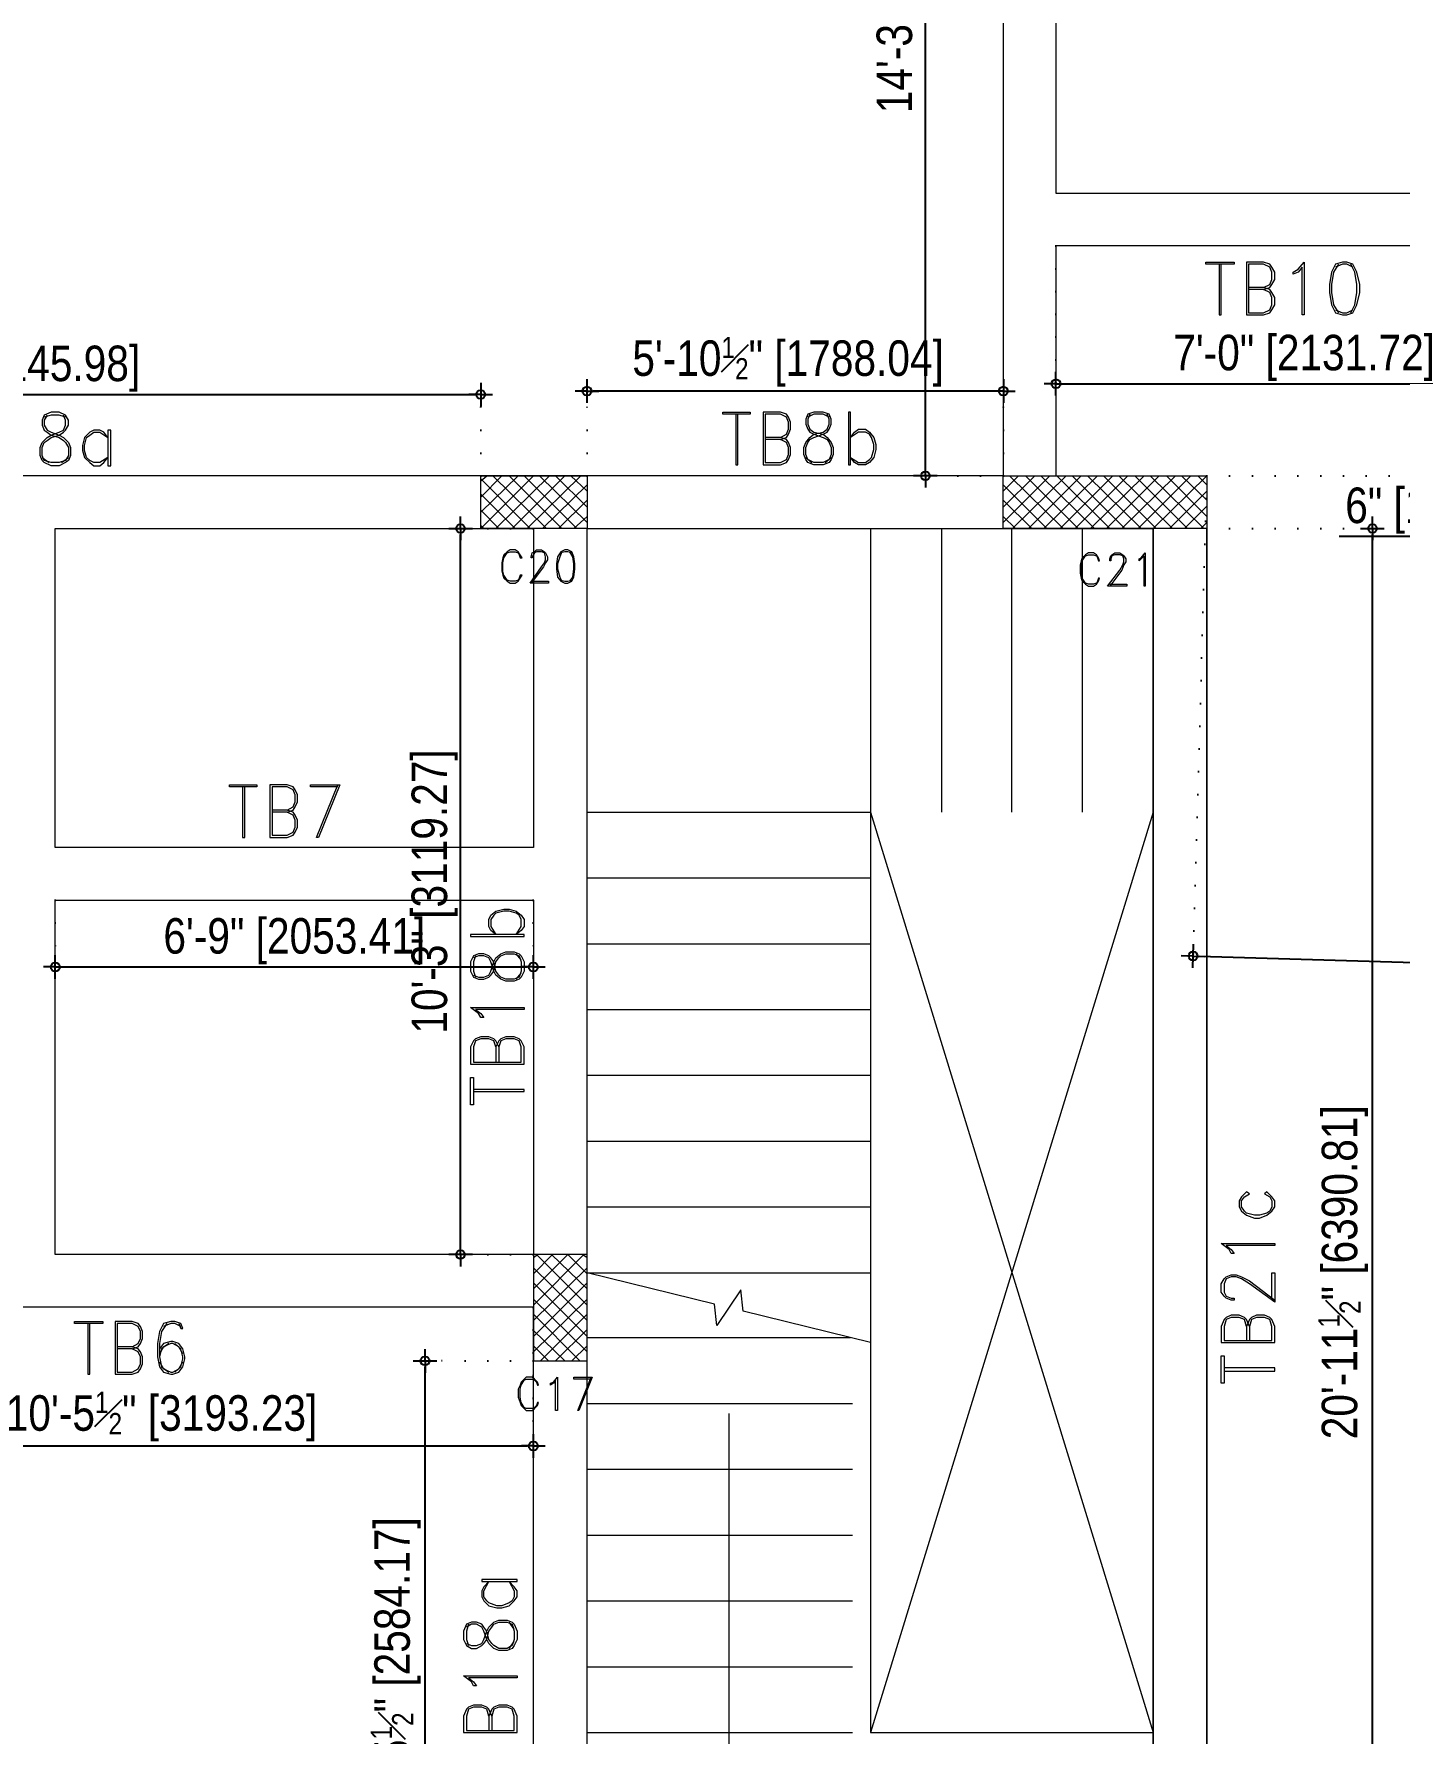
# Model space of a CAD drawing. Header units: inches. Extents: x 1259 to 4988, y 1085 to 3652.
# Drawn here: x 4007.8 to 4238.6, y 2481.9 to 2769.3 of the extents above; entities that cross this region are included whole.
import ezdxf

# ---------------------------------------------------------------- set-up
doc = ezdxf.new("R2010")
doc.units = ezdxf.units.IN
doc.header["$LTSCALE"] = 15
doc.header["$MEASUREMENT"] = 0
doc.header["$PDMODE"] = 2
doc.linetypes.add('DOT', pattern=[0.25, 0, -0.25])
for name, color, linetype in [('DIMENSION', 160, 'Continuous'), ('PDF_A_Column', 7, 'Continuous'), ('PDF_A_Column Hatch', 7, 'Continuous'), ('PDF_BEAM', 7, 'Continuous'), ('PDF_BEAM_LN', 7, 'Continuous'), ('PDF_BLS-TAG', 7, 'Continuous'), ('PDF_CENTER', 7, 'Continuous'), ('PDF_COL_NO', 7, 'Continuous'), ('PDF_ELE', 7, 'Continuous'), ('PDF_Wall', 7, 'Continuous')]:
    doc.layers.add(name, color=color, linetype=linetype)
doc.styles.add('swis721cnbt', font='swissc.ttf')
doc.dimstyles.get("Standard").update_dxf_attribs({"dimtxt": 6, "dimasz": 1, "dimexe": 0, "dimexo": 0, "dimgap": 0.5, "dimtad": 1, "dimdec": 1, "dimzin": 3, "dimdsep": 46, "dimlunit": 4, "dimtxsty": 'swis721cnbt', "dimblk": 'rp', "dimcen": 0.09, "dimclrd": 251, "dimclre": 3, "dimclrt": 160, "dimadec": 0, "dimazin": 0, "dimtfac": 0.6, "dimtdec": 1, "dimtofl": 0, "dimtmove": 0, "dimatfit": 3, "dimfxl": 9, "dimfrac": 1, "dimtolj": 1, "dimtzin": 0, "dimlwd": -1, "dimlwe": -1, "dimarcsym": 0})

# ---------------------------------------------------------------- blocks, each defined once
blk = doc.blocks.new('rp')
for p, q in [((0, 0), (-2, 0)), ((0, 2), (0, -2)), ((0, 0), (2, 0))]:
    blk.add_line(p, q)
blk.add_circle((0, 0), 0.75)
blk = doc.blocks.new('*D234')
at = {"layer": 'Defpoints', "color": 0, "transparency": 16777216}
for p in [(3966.49, 2553.96), (4092.2, 2553.96), (4092.2, 2530.49)]:
    blk.add_point(p, dxfattribs=at)
at = {"layer": 'DIMENSION', "color": 3, "linetype": 'DOT', "transparency": 16777216}
for p, q in [((3966.49, 2553.96), (3966.49, 2530.49)), ((4092.2, 2553.96), (4092.2, 2530.49))]:
    blk.add_line(p, q, dxfattribs=at)
at = {"layer": 'DIMENSION', "color": 251, "transparency": 16777216}
blk.add_line((3967.49, 2530.49), (4091.2, 2530.49), dxfattribs=at)
at = {"layer": 'DIMENSION', "color": 251, "transparency": 16777216, "rotation": 180}
blk.add_blockref('rp', (3966.49, 2530.49), dxfattribs=at)
at = {"layer": 'DIMENSION', "color": 251, "transparency": 16777216}
blk.add_blockref('rp', (4092.2, 2530.49), dxfattribs=at)
at = {"layer": 'DIMENSION', "color": 160, "transparency": 16777216, "insert": (4029.34, 2535.46), "char_height": 6, "attachment_point": 5, "style": 'swis721cnbt'}
blk.add_mtext('\\A1;10\'-5{\\H0.6x;\\S1#2;}" [3193.23]', dxfattribs=at)
blk = doc.blocks.new('*D235')
at = {"layer": 'Defpoints', "color": 0, "transparency": 16777216}
for p in [(4011.36, 2622.81), (4092.2, 2622.81), (4092.2, 2611.5)]:
    blk.add_point(p, dxfattribs=at)
at = {"layer": 'DIMENSION', "color": 3, "linetype": 'DOT', "transparency": 16777216}
for p, q in [((4011.36, 2622.81), (4011.36, 2611.5)), ((4092.2, 2622.81), (4092.2, 2611.5))]:
    blk.add_line(p, q, dxfattribs=at)
at = {"layer": 'DIMENSION', "color": 251, "transparency": 16777216}
blk.add_line((4012.36, 2611.5), (4091.2, 2611.5), dxfattribs=at)
at = {"layer": 'DIMENSION', "color": 251, "transparency": 16777216, "rotation": 180}
blk.add_blockref('rp', (4011.36, 2611.5), dxfattribs=at)
at = {"layer": 'DIMENSION', "color": 251, "transparency": 16777216}
blk.add_blockref('rp', (4092.2, 2611.5), dxfattribs=at)
at = {"layer": 'DIMENSION', "color": 160, "transparency": 16777216, "insert": (4051.78, 2615.86), "char_height": 6, "attachment_point": 5, "style": 'swis721cnbt'}
blk.add_mtext('\\A1;6\'-9" [2053.41]', dxfattribs=at)
blk = doc.blocks.new('*D236')
at = {"layer": 'Defpoints', "color": 0, "transparency": 16777216}
for p in [(4083.3, 2708.33), (3920.07, 2694.58), (4083.3, 2694.58)]:
    blk.add_point(p, dxfattribs=at)
at = {"layer": 'DIMENSION', "color": 3, "linetype": 'DOT', "transparency": 16777216}
for p, q in [((3920.07, 2694.58), (3920.07, 2708.33)), ((4083.3, 2694.58), (4083.3, 2708.33))]:
    blk.add_line(p, q, dxfattribs=at)
at = {"layer": 'DIMENSION', "color": 251, "transparency": 16777216}
blk.add_line((3921.07, 2708.33), (4082.3, 2708.33), dxfattribs=at)
at = {"layer": 'DIMENSION', "color": 251, "transparency": 16777216, "rotation": 180}
blk.add_blockref('rp', (3920.07, 2708.33), dxfattribs=at)
at = {"layer": 'DIMENSION', "color": 251, "transparency": 16777216}
blk.add_blockref('rp', (4083.3, 2708.33), dxfattribs=at)
at = {"layer": 'DIMENSION', "color": 160, "transparency": 16777216, "insert": (4001.68, 2712.69), "char_height": 6, "attachment_point": 5, "style": 'swis721cnbt'}
blk.add_mtext('\\A1;13\'-7" [4145.98]', dxfattribs=at)
blk = doc.blocks.new('*D237')
at = {"layer": 'Defpoints', "color": 0, "transparency": 16777216}
for p in [(4101.28, 2708.91), (4101.28, 2694.58), (4171.68, 2694.58)]:
    blk.add_point(p, dxfattribs=at)
at = {"layer": 'DIMENSION', "color": 3, "linetype": 'DOT', "transparency": 16777216}
for p, q in [((4101.28, 2694.58), (4101.28, 2708.91)), ((4171.68, 2694.58), (4171.68, 2708.91))]:
    blk.add_line(p, q, dxfattribs=at)
at = {"layer": 'DIMENSION', "color": 251, "transparency": 16777216}
blk.add_line((4170.68, 2708.91), (4102.28, 2708.91), dxfattribs=at)
at = {"layer": 'DIMENSION', "color": 251, "transparency": 16777216, "rotation": 180}
blk.add_blockref('rp', (4101.28, 2708.91), dxfattribs=at)
at = {"layer": 'DIMENSION', "color": 251, "transparency": 16777216}
blk.add_blockref('rp', (4171.68, 2708.91), dxfattribs=at)
at = {"layer": 'DIMENSION', "color": 160, "transparency": 16777216, "insert": (4135.28, 2713.88), "char_height": 6, "attachment_point": 5, "style": 'swis721cnbt'}
blk.add_mtext('\\A1;5\'-10{\\H0.6x;\\S1#2;}" [1788.04]', dxfattribs=at)
blk = doc.blocks.new('*D239')
at = {"layer": 'Defpoints', "color": 0, "transparency": 16777216}
for p in [(4180.58, 2733.46), (4264.51, 2733.46), (4264.51, 2710.15)]:
    blk.add_point(p, dxfattribs=at)
at = {"layer": 'DIMENSION', "color": 3, "linetype": 'DOT', "transparency": 16777216}
for p, q in [((4180.58, 2733.46), (4180.58, 2710.15)), ((4264.51, 2733.46), (4264.51, 2710.15))]:
    blk.add_line(p, q, dxfattribs=at)
at = {"layer": 'DIMENSION', "color": 251, "transparency": 16777216}
blk.add_line((4181.58, 2710.15), (4263.51, 2710.15), dxfattribs=at)
at = {"layer": 'DIMENSION', "color": 251, "transparency": 16777216, "rotation": 180}
blk.add_blockref('rp', (4180.58, 2710.15), dxfattribs=at)
at = {"layer": 'DIMENSION', "color": 251, "transparency": 16777216}
blk.add_blockref('rp', (4264.51, 2710.15), dxfattribs=at)
at = {"layer": 'DIMENSION', "color": 160, "transparency": 16777216, "insert": (4222.55, 2714.52), "char_height": 6, "attachment_point": 5, "style": 'swis721cnbt'}
blk.add_mtext('\\A1;7\'-0" [2131.72]', dxfattribs=at)
blk = doc.blocks.new('*D253')
at = {"layer": 'Defpoints', "color": 0, "transparency": 16777216}
for p in [(4073.89, 2544.88), (4092.2, 2544.88), (4092.2, 2443.14)]:
    blk.add_point(p, dxfattribs=at)
at = {"layer": 'DIMENSION', "color": 3, "linetype": 'DOT', "transparency": 16777216}
for p, q in [((4092.2, 2544.88), (4073.89, 2544.88)), ((4092.2, 2443.14), (4073.89, 2443.14))]:
    blk.add_line(p, q, dxfattribs=at)
at = {"layer": 'DIMENSION', "color": 251, "transparency": 16777216}
blk.add_line((4073.89, 2444.14), (4073.89, 2543.88), dxfattribs=at)
for p, rotation in [((4073.89, 2544.88), 90), ((4073.89, 2443.14), 270)]:
    blk.add_blockref('rp', p, dxfattribs=dict(at, rotation=rotation))
at = {"layer": 'DIMENSION', "color": 160, "transparency": 16777216, "insert": (4068.92, 2494.01), "char_height": 6, "attachment_point": 5, "rotation": 90, "style": 'swis721cnbt'}
blk.add_mtext('\\A1;8\'-5{\\H0.6x;\\S1#2;}" [2584.17]', dxfattribs=at)
blk = doc.blocks.new('*D254')
at = {"layer": 'Defpoints', "color": 0, "transparency": 16777216}
for p in [(4079.89, 2685.67), (4092.2, 2685.67), (4092.2, 2562.86)]:
    blk.add_point(p, dxfattribs=at)
at = {"layer": 'DIMENSION', "color": 3, "linetype": 'DOT', "transparency": 16777216}
for p, q in [((4092.2, 2685.67), (4079.89, 2685.67)), ((4092.2, 2562.86), (4079.89, 2562.86))]:
    blk.add_line(p, q, dxfattribs=at)
at = {"layer": 'DIMENSION', "color": 251, "transparency": 16777216}
blk.add_line((4079.89, 2563.86), (4079.89, 2684.67), dxfattribs=at)
for p, rotation in [((4079.89, 2685.67), 90), ((4079.89, 2562.86), 270)]:
    blk.add_blockref('rp', p, dxfattribs=dict(at, rotation=rotation))
at = {"layer": 'DIMENSION', "color": 160, "transparency": 16777216, "insert": (4075.52, 2624.27), "char_height": 6, "attachment_point": 5, "rotation": 90, "style": 'swis721cnbt'}
blk.add_mtext('\\A1;10\'-3" [3119.27]', dxfattribs=at)
blk = doc.blocks.new('*D256')
at = {"layer": 'Defpoints', "color": 0, "transparency": 16777216}
for p in [(4158.51, 2865.34), (4171.68, 2865.34), (4171.68, 2694.58)]:
    blk.add_point(p, dxfattribs=at)
at = {"layer": 'DIMENSION', "color": 3, "linetype": 'DOT', "transparency": 16777216}
for p, q in [((4171.68, 2865.34), (4158.51, 2865.34)), ((4171.68, 2694.58), (4158.51, 2694.58))]:
    blk.add_line(p, q, dxfattribs=at)
at = {"layer": 'DIMENSION', "color": 251, "transparency": 16777216}
blk.add_line((4158.51, 2695.58), (4158.51, 2864.34), dxfattribs=at)
for p, rotation in [((4158.51, 2865.34), 90), ((4158.51, 2694.58), 270)]:
    blk.add_blockref('rp', p, dxfattribs=dict(at, rotation=rotation))
at = {"layer": 'DIMENSION', "color": 160, "transparency": 16777216, "insert": (4154.15, 2779.96), "char_height": 6, "attachment_point": 5, "rotation": 90, "style": 'swis721cnbt'}
blk.add_mtext('\\A1;14\'-3" [4337.40]', dxfattribs=at)
blk = doc.blocks.new('*D261')
at = {"layer": 'Defpoints', "color": 0, "transparency": 16777216}
for p in [(4206.1, 2685.67), (4234.1, 2685.67), (4206.1, 2434.06)]:
    blk.add_point(p, dxfattribs=at)
at = {"layer": 'DIMENSION', "color": 3, "linetype": 'DOT', "transparency": 16777216}
for p, q in [((4206.1, 2685.67), (4234.1, 2685.67)), ((4206.1, 2434.06), (4234.1, 2434.06))]:
    blk.add_line(p, q, dxfattribs=at)
at = {"layer": 'DIMENSION', "color": 251, "transparency": 16777216}
blk.add_line((4234.1, 2435.06), (4234.1, 2684.67), dxfattribs=at)
for p, rotation in [((4234.1, 2685.67), 90), ((4234.1, 2434.06), 270)]:
    blk.add_blockref('rp', p, dxfattribs=dict(at, rotation=rotation))
at = {"layer": 'DIMENSION', "color": 160, "transparency": 16777216, "insert": (4229.13, 2559.87), "char_height": 6, "attachment_point": 5, "rotation": 90, "style": 'swis721cnbt'}
blk.add_mtext('\\A1;20\'-11{\\H0.6x;\\S1#2;}" [6390.81]', dxfattribs=at)
blk = doc.blocks.new('*D281')
at = {"layer": 'Defpoints', "color": 0, "transparency": 16777216}
for p in [(4264.51, 2694.58), (4270.5, 2694.58), (4264.51, 2684.32)]:
    blk.add_point(p, dxfattribs=at)
at = {"layer": 'DIMENSION', "color": 3, "linetype": 'DOT', "transparency": 16777216}
for p, q in [((4264.51, 2694.58), (4264.51, 2684.32)), ((4270.5, 2694.58), (4270.5, 2684.32))]:
    blk.add_line(p, q, dxfattribs=at)
at = {"layer": 'DIMENSION', "color": 251, "transparency": 16777216}
for p, q in [((4264.51, 2684.32), (4228.48, 2684.32)), ((4269.5, 2684.32), (4265.51, 2684.32))]:
    blk.add_line(p, q, dxfattribs=at)
at = {"layer": 'DIMENSION', "color": 251, "transparency": 16777216, "rotation": 180}
blk.add_blockref('rp', (4264.51, 2684.32), dxfattribs=at)
at = {"layer": 'DIMENSION', "color": 251, "transparency": 16777216}
blk.add_blockref('rp', (4270.5, 2684.32), dxfattribs=at)
at = {"layer": 'DIMENSION', "color": 160, "transparency": 16777216, "insert": (4246, 2688.68), "char_height": 6, "attachment_point": 5, "style": 'swis721cnbt'}
blk.add_mtext('\\A1;6" [152.27]', dxfattribs=at)
blk = doc.blocks.new('*D284')
at = {"layer": 'Defpoints', "color": 0, "transparency": 16777216}
for p in [(4206.1, 2694.58), (4206.1, 2131.59), (4250.13, 2131.59)]:
    blk.add_point(p, dxfattribs=at)
at = {"layer": 'DIMENSION', "color": 3, "linetype": 'DOT', "transparency": 16777216}
for p, q in [((4206.1, 2694.58), (4250.13, 2694.58)), ((4206.1, 2131.59), (4250.13, 2131.59))]:
    blk.add_line(p, q, dxfattribs=at)
at = {"layer": 'DIMENSION', "color": 251, "transparency": 16777216}
blk.add_line((4250.13, 2693.58), (4250.13, 2132.59), dxfattribs=at)
for p, rotation in [((4250.13, 2694.58), 90), ((4250.13, 2131.59), 270)]:
    blk.add_blockref('rp', p, dxfattribs=dict(at, rotation=rotation))
at = {"layer": 'DIMENSION', "color": 160, "transparency": 16777216, "insert": (4245.76, 2413.08), "char_height": 6, "attachment_point": 5, "rotation": 90, "style": 'swis721cnbt'}
blk.add_mtext('\\A1;46\'-11" [14299.94]', dxfattribs=at)
blk = doc.blocks.new('*D285')
at = {"layer": 'Defpoints', "color": 0, "transparency": 16777216}
for p in [(4206.1, 2694.58), (4516.12, 2685.67), (4513.78, 2604.45)]:
    blk.add_point(p, dxfattribs=at)
at = {"layer": 'DIMENSION', "color": 3, "linetype": 'DOT', "transparency": 16777216}
for p, q in [((4206.1, 2694.58), (4203.77, 2613.35)), ((4516.12, 2685.67), (4513.78, 2604.45))]:
    blk.add_line(p, q, dxfattribs=at)
at = {"layer": 'DIMENSION', "color": 251, "transparency": 16777216}
blk.add_line((4204.77, 2613.33), (4512.78, 2604.48), dxfattribs=at)
for p, rotation in [((4203.77, 2613.35), 178.3543860543362), ((4513.78, 2604.45), 358.3543860543362)]:
    blk.add_blockref('rp', p, dxfattribs=dict(at, rotation=rotation))
at = {"layer": 'DIMENSION', "color": 160, "transparency": 16777216, "insert": (4358.9, 2613.27), "char_height": 6, "attachment_point": 5, "rotation": 358.3544, "style": 'swis721cnbt'}
blk.add_mtext('\\A1;25\'-10" [7877.57]', dxfattribs=at)

msp = doc.modelspace()

# ---------------------------------------------------------------- linework, layer by layer
at = {"layer": 'PDF_A_Column', "lineweight": 0}
for points in [[(4083.297, 2694.576), (4101.281, 2694.576), (4101.281, 2685.67), (4083.297, 2685.67)], [(4171.677, 2694.576), (4206.103, 2694.576), (4206.103, 2685.67), (4171.677, 2685.67)], [(4101.281, 2562.864), (4092.204, 2562.864), (4092.204, 2544.879), (4101.281, 2544.879)]]:
    msp.add_lwpolyline(points, close=True, dxfattribs=at)
at = {"layer": 'PDF_A_Column Hatch', "lineweight": 0}
for points in [[(4083.297, 2693.72), (4084.325, 2694.576)], [(4083.297, 2690.979), (4086.894, 2694.576)], [(4083.297, 2688.41), (4089.635, 2694.576)], [(4083.297, 2685.67), (4092.204, 2694.576)], [(4083.297, 2694.062), (4091.69, 2685.67)], [(4085.353, 2694.576), (4094.43, 2685.67)], [(4085.866, 2685.67), (4094.944, 2694.576)], [(4088.093, 2694.576), (4096.999, 2685.67)], [(4088.607, 2685.67), (4097.513, 2694.576)], [(4090.662, 2694.576), (4099.569, 2685.67)], [(4091.176, 2685.67), (4100.254, 2694.576)], [(4093.231, 2694.576), (4101.281, 2686.697)], [(4093.745, 2685.67), (4101.281, 2693.035)], [(4095.972, 2694.576), (4101.281, 2689.266)], [(4098.541, 2694.576), (4101.281, 2692.007)], [(4171.677, 2692.007), (4174.246, 2694.576)], [(4171.677, 2689.266), (4176.986, 2694.576)], [(4171.677, 2686.697), (4179.555, 2694.576)], [(4171.677, 2693.035), (4179.041, 2685.67)], [(4172.704, 2694.576), (4181.782, 2685.67)], [(4173.218, 2685.67), (4182.296, 2694.576)], [(4175.445, 2694.576), (4184.351, 2685.67)], [(4175.958, 2685.67), (4184.865, 2694.576)], [(4178.014, 2694.576), (4187.092, 2685.67)], [(4178.528, 2685.67), (4187.605, 2694.576)], [(4180.754, 2694.576), (4189.661, 2685.67)], [(4181.268, 2685.67), (4190.175, 2694.576)], [(4183.323, 2694.576), (4192.23, 2685.67)], [(4183.837, 2685.67), (4192.744, 2694.576)], [(4185.893, 2694.576), (4194.97, 2685.67)], [(4186.406, 2685.67), (4195.484, 2694.576)], [(4188.633, 2694.576), (4197.539, 2685.67)], [(4189.147, 2685.67), (4198.053, 2694.576)], [(4191.202, 2694.576), (4200.28, 2685.67)], [(4191.716, 2685.67), (4200.794, 2694.576)], [(4193.943, 2694.576), (4202.849, 2685.67)], [(4194.456, 2685.67), (4203.363, 2694.576)], [(4196.512, 2694.576), (4205.589, 2685.67)], [(4197.026, 2685.67), (4206.103, 2694.576)], [(4199.252, 2694.576), (4206.103, 2687.725)], [(4201.821, 2694.576), (4206.103, 2690.465)], [(4204.562, 2694.576), (4206.103, 2693.035)], [(4083.297, 2691.493), (4089.121, 2685.67)], [(4096.486, 2685.67), (4101.281, 2690.465)], [(4171.677, 2690.465), (4176.472, 2685.67)], [(4199.766, 2685.67), (4206.103, 2692.007)], [(4083.297, 2688.753), (4086.38, 2685.67)], [(4099.055, 2685.67), (4101.281, 2687.725)], [(4171.677, 2687.725), (4173.732, 2685.67)], [(4202.335, 2685.67), (4206.103, 2689.438)], [(4083.297, 2686.183), (4083.811, 2685.67)], [(4205.076, 2685.67), (4206.103, 2686.697)], [(4092.204, 2557.04), (4098.027, 2562.864), (4101.281, 2559.609)], [(4092.204, 2562.35), (4092.889, 2562.864)], [(4092.204, 2559.609), (4095.458, 2562.864)], [(4092.204, 2554.3), (4100.768, 2562.864)], [(4092.204, 2560.637), (4101.281, 2551.731)], [(4092.204, 2551.731), (4101.281, 2560.637)], [(4092.718, 2562.864), (4101.281, 2554.3)], [(4095.287, 2562.864), (4101.281, 2557.04)], [(4100.596, 2562.864), (4101.281, 2562.35)], [(4092.204, 2558.068), (4101.281, 2548.99)], [(4092.204, 2548.99), (4101.281, 2558.068)], [(4092.204, 2555.327), (4101.281, 2546.421)], [(4092.204, 2546.421), (4101.281, 2555.327)], [(4092.204, 2552.758), (4100.082, 2544.879)], [(4093.403, 2544.879), (4101.281, 2552.758)], [(4092.204, 2550.018), (4097.513, 2544.879)], [(4095.972, 2544.879), (4101.281, 2550.189)], [(4092.204, 2547.449), (4094.773, 2544.879)], [(4098.712, 2544.879), (4101.281, 2547.449)]]:
    msp.add_lwpolyline(points, dxfattribs=at)
at = {"layer": 'PDF_BEAM', "lineweight": 0}
for points in [[(4197.026, 2434.063), (4197.026, 2685.67), (4197.026, 2637.712), (4149.239, 2482.021)], [(4149.239, 2685.67), (4149.239, 2547.962)], [(4161.229, 2685.67), (4161.229, 2637.712)], [(4173.047, 2685.67), (4173.047, 2637.712)], [(4185.036, 2685.67), (4185.036, 2637.712)], [(4206.103, 2434.063), (4206.103, 2685.67)], [(4101.281, 2637.712), (4149.239, 2637.712), (4197.026, 2482.021)], [(4101.281, 2626.579), (4149.239, 2626.579)], [(4101.281, 2615.446), (4149.239, 2615.446)], [(4101.281, 2604.313), (4149.239, 2604.313)], [(4101.281, 2593.18), (4149.239, 2593.18)], [(4101.281, 2582.047), (4149.239, 2582.047)], [(4101.281, 2570.914), (4149.239, 2570.914)], [(4101.281, 2559.781), (4149.239, 2559.781)]]:
    msp.add_lwpolyline(points, dxfattribs=at)
at = {"layer": 'PDF_BEAM_LN', "lineweight": 0}
for points in [[(4171.677, 2874.418), (4171.677, 2694.576), (3920.07, 2694.576), (3920.07, 2874.418)], [(4092.204, 2631.717), (4011.361, 2631.717), (4011.361, 2685.67), (4092.204, 2685.67)], [(4197.026, 2685.67), (4197.026, 2434.063), (4101.281, 2434.063), (4101.281, 2685.67)], [(4092.204, 2622.811), (4092.204, 2562.864), (4011.361, 2562.864), (4011.361, 2622.811)], [(4092.204, 2434.063), (4092.204, 2553.957), (3966.486, 2553.957), (3966.486, 2434.063)]]:
    msp.add_lwpolyline(points, close=True, dxfattribs=at)
msp.add_lwpolyline([(4516.116, 2434.063), (4622.308, 2434.063), (4622.308, 2685.67), (4408.211, 2685.67), (4408.211, 2733.627), (4339.357, 2733.627), (4339.357, 2742.534), (4408.211, 2742.534), (4408.211, 2874.418), (4298.936, 2874.418), (4298.936, 2766.513), (4289.858, 2766.513), (4289.858, 2874.418), (4180.583, 2874.418), (4180.583, 2742.363), (4264.509, 2742.363), (4264.509, 2733.456), (4180.583, 2733.456), (4180.583, 2694.576), (4206.103, 2694.576), (4206.103, 2434.063)], dxfattribs=at)
at = {"layer": 'PDF_BLS-TAG', "lineweight": 0}
for points in [[(4205.932, 2730.716), (4210.728, 2730.716), (4210.728, 2730.373), (4205.932, 2730.373)], [(4220.662, 2729.003), (4221.518, 2729.517), (4222.546, 2730.716), (4222.546, 2721.809), (4222.203, 2721.809), (4222.203, 2729.859), (4221.518, 2729.003), (4220.662, 2728.66)], [(4229.055, 2730.716), (4227.856, 2730.373), (4227.17, 2729.003), (4226.828, 2726.948), (4226.828, 2725.577), (4227.17, 2723.522), (4227.856, 2722.152), (4229.055, 2721.809), (4229.74, 2721.809), (4230.767, 2722.152), (4231.452, 2723.522), (4231.966, 2725.577), (4231.966, 2726.948), (4231.452, 2729.003), (4230.767, 2730.373), (4229.74, 2730.716)], [(4010.676, 2705.367), (4009.477, 2704.853), (4009.134, 2703.996), (4009.134, 2703.14), (4009.477, 2702.284), (4009.99, 2701.941), (4010.676, 2701.427), (4012.046, 2701.085), (4012.731, 2700.571), (4013.073, 2700.228), (4013.587, 2699.372), (4013.587, 2698.002), (4013.073, 2697.145), (4012.046, 2696.803), (4010.676, 2696.803), (4009.477, 2697.145), (4009.134, 2698.002), (4009.134, 2699.372), (4009.477, 2700.228), (4009.99, 2700.571), (4010.676, 2701.085), (4012.046, 2701.427), (4012.731, 2701.941), (4013.073, 2702.284), (4013.587, 2703.14), (4013.587, 2703.996), (4013.073, 2704.853), (4012.046, 2705.367)], [(4124.233, 2705.367), (4128.857, 2705.367), (4128.857, 2705.024), (4124.233, 2705.024)], [(4139.648, 2705.367), (4138.62, 2705.024), (4138.277, 2704.168), (4138.277, 2703.311), (4138.62, 2702.455), (4138.962, 2701.941), (4139.648, 2701.598), (4141.189, 2701.085), (4141.874, 2700.742), (4142.217, 2700.228), (4142.559, 2699.372), (4142.559, 2698.173), (4142.217, 2697.317), (4141.189, 2696.803), (4139.648, 2696.803), (4138.62, 2697.317), (4138.277, 2698.173), (4138.277, 2699.372), (4138.62, 2700.228), (4138.962, 2700.742), (4139.648, 2701.085), (4141.189, 2701.598), (4141.874, 2701.941), (4142.217, 2702.455), (4142.559, 2703.311), (4142.559, 2704.168), (4142.217, 2705.024), (4141.189, 2705.367)], [(4145.471, 2705.367), (4145.471, 2696.46), (4145.814, 2696.46), (4145.814, 2705.367)], [(4020.267, 2701.085), (4019.582, 2701.941), (4018.897, 2702.284), (4017.869, 2702.284), (4017.184, 2701.941), (4016.328, 2701.085), (4015.985, 2699.714), (4015.985, 2698.858), (4016.328, 2697.659), (4017.184, 2696.803), (4017.869, 2696.289), (4018.897, 2696.289), (4019.582, 2696.803), (4020.267, 2697.659), (4018.897, 2696.803), (4017.869, 2696.803), (4017.184, 2697.145), (4016.67, 2697.659), (4016.328, 2698.858), (4016.328, 2699.714), (4016.67, 2701.085), (4017.184, 2701.427), (4017.869, 2701.941), (4018.897, 2701.941)], [(4020.267, 2702.284), (4020.267, 2696.289), (4020.781, 2696.289), (4020.781, 2702.284)], [(4145.814, 2701.085), (4146.499, 2701.941), (4147.184, 2702.455), (4148.383, 2702.455), (4149.068, 2701.941), (4149.753, 2701.085), (4150.096, 2699.886), (4150.096, 2699.029), (4149.753, 2697.659), (4149.068, 2696.803), (4148.383, 2696.46), (4147.184, 2696.46), (4146.499, 2696.803), (4145.814, 2697.659), (4147.184, 2696.803), (4148.383, 2696.803), (4149.068, 2697.317), (4149.41, 2697.659), (4149.753, 2699.029), (4149.753, 2699.886), (4149.41, 2701.085), (4149.068, 2701.598), (4148.383, 2701.941), (4147.184, 2701.941)], [(4040.82, 2642.336), (4045.445, 2642.336), (4045.445, 2641.994), (4040.82, 2641.994)], [(4085.866, 2616.987), (4085.01, 2617.672), (4084.667, 2618.358), (4084.667, 2619.556), (4085.01, 2620.242), (4085.866, 2620.927), (4087.237, 2621.269), (4088.093, 2621.269), (4089.292, 2620.927), (4090.148, 2620.242), (4090.662, 2619.556), (4090.662, 2618.358), (4090.148, 2617.672), (4089.292, 2616.987), (4090.148, 2618.358), (4090.148, 2619.556), (4089.806, 2620.242), (4089.292, 2620.584), (4088.093, 2620.927), (4087.237, 2620.927), (4085.866, 2620.584), (4085.524, 2620.242), (4085.01, 2619.556), (4085.01, 2618.358)], [(4081.584, 2616.645), (4090.662, 2616.645), (4090.662, 2616.987), (4081.584, 2616.987)], [(4081.584, 2610.821), (4082.098, 2609.794), (4082.955, 2609.451), (4083.811, 2609.451), (4084.667, 2609.794), (4085.01, 2610.136), (4085.524, 2610.821), (4085.866, 2612.363), (4086.38, 2613.048), (4086.723, 2613.39), (4087.579, 2613.733), (4088.949, 2613.733), (4089.806, 2613.39), (4090.148, 2612.363), (4090.148, 2610.821), (4089.806, 2609.794), (4088.949, 2609.451), (4087.579, 2609.451), (4086.723, 2609.794), (4086.38, 2610.136), (4085.866, 2610.821), (4085.524, 2612.363), (4085.01, 2613.048), (4084.667, 2613.39), (4083.811, 2613.733), (4082.955, 2613.733), (4082.098, 2613.39), (4081.584, 2612.363)], [(4083.297, 2602.943), (4082.955, 2603.628), (4081.584, 2604.655), (4090.662, 2604.655), (4090.662, 2604.313), (4082.441, 2604.313), (4083.297, 2603.628), (4083.811, 2602.943)], [(4081.584, 2588.213), (4081.584, 2592.837), (4082.098, 2592.837), (4082.098, 2588.213)], [(4212.783, 2573.483), (4211.927, 2572.626), (4211.584, 2571.941), (4211.584, 2570.914), (4211.927, 2570.229), (4212.783, 2569.543), (4214.153, 2569.03), (4215.01, 2569.03), (4216.209, 2569.543), (4217.065, 2570.229), (4217.579, 2570.914), (4217.579, 2571.941), (4217.065, 2572.626), (4216.209, 2573.483), (4215.866, 2573.14), (4216.723, 2572.626), (4217.065, 2571.941), (4217.065, 2570.914), (4216.723, 2570.229), (4216.209, 2569.886), (4215.01, 2569.543), (4214.153, 2569.543), (4212.783, 2569.886), (4212.441, 2570.229), (4211.927, 2570.914), (4211.927, 2571.941), (4212.441, 2572.626), (4213.297, 2573.14)], [(4210.214, 2563.035), (4209.871, 2563.72), (4208.501, 2564.748), (4217.579, 2564.748), (4217.579, 2564.405), (4209.358, 2564.405), (4210.214, 2563.72), (4210.728, 2563.035)], [(4014.615, 2551.559), (4019.411, 2551.559), (4019.411, 2551.217), (4014.615, 2551.217)], [(4208.501, 2541.111), (4208.501, 2545.736), (4209.015, 2545.736), (4209.015, 2541.111)], [(4083.469, 2507.541), (4089.463, 2507.541), (4089.463, 2507.883), (4083.469, 2507.883)], [(4084.667, 2507.541), (4083.811, 2506.685), (4083.469, 2505.999), (4083.469, 2504.972), (4083.811, 2504.287), (4084.667, 2503.43), (4086.038, 2503.088), (4086.894, 2503.088), (4088.093, 2503.43), (4088.949, 2504.287), (4089.463, 2504.972), (4089.463, 2505.999), (4088.949, 2506.685), (4088.093, 2507.541), (4088.949, 2505.999), (4088.949, 2504.972), (4088.607, 2504.287), (4088.093, 2503.944), (4086.894, 2503.43), (4086.038, 2503.43), (4084.667, 2503.944), (4084.325, 2504.287), (4083.811, 2504.972), (4083.811, 2505.999)], [(4080.386, 2497.778), (4080.899, 2496.75), (4081.756, 2496.237), (4082.612, 2496.237), (4083.469, 2496.75), (4083.811, 2497.093), (4084.325, 2497.778), (4084.667, 2499.148), (4085.181, 2499.833), (4085.524, 2500.347), (4086.38, 2500.69), (4087.75, 2500.69), (4088.607, 2500.347), (4088.949, 2499.148), (4088.949, 2497.778), (4088.607, 2496.75), (4087.75, 2496.237), (4086.38, 2496.237), (4085.524, 2496.75), (4085.181, 2497.093), (4084.667, 2497.778), (4084.325, 2499.148), (4083.811, 2499.833), (4083.469, 2500.347), (4082.612, 2500.69), (4081.756, 2500.69), (4080.899, 2500.347), (4080.386, 2499.148)], [(4082.098, 2489.899), (4081.756, 2490.584), (4080.386, 2491.612), (4089.463, 2491.612), (4089.463, 2491.27), (4081.242, 2491.27), (4082.098, 2490.584), (4082.612, 2489.899)]]:
    msp.add_lwpolyline(points, close=True, dxfattribs=at)
for points in [[(4208.159, 2730.373), (4208.159, 2721.809), (4208.501, 2721.809), (4208.501, 2730.373)], [(4215.695, 2726.091), (4216.723, 2726.434), (4217.065, 2726.948), (4217.579, 2727.804), (4217.579, 2729.003), (4217.065, 2729.859), (4216.723, 2730.373), (4215.695, 2730.716), (4212.783, 2730.716), (4212.783, 2721.809), (4215.695, 2721.809), (4216.723, 2722.152), (4217.065, 2722.666), (4217.579, 2723.522), (4217.579, 2724.721), (4217.065, 2725.577), (4216.723, 2726.091), (4215.695, 2726.434), (4213.126, 2726.434)], [(4215.695, 2726.434), (4216.723, 2726.948), (4217.065, 2727.804), (4217.065, 2729.003), (4216.723, 2729.859), (4215.695, 2730.373), (4213.126, 2730.373), (4213.126, 2722.152), (4215.695, 2722.152), (4216.723, 2722.666), (4217.065, 2723.522), (4217.065, 2724.721), (4216.723, 2725.577), (4215.695, 2726.091), (4213.126, 2726.091)], [(4228.369, 2730.373), (4227.513, 2729.003), (4227.17, 2726.948), (4227.17, 2725.577), (4227.513, 2723.522), (4228.369, 2722.152)], [(4230.767, 2729.859), (4229.74, 2730.373), (4229.055, 2730.373), (4227.856, 2729.859)], [(4230.425, 2722.152), (4231.11, 2723.522), (4231.452, 2725.577), (4231.452, 2726.948), (4231.11, 2729.003), (4230.425, 2730.373)], [(4227.856, 2722.666), (4229.055, 2722.152), (4229.74, 2722.152), (4230.767, 2722.666)], [(4009.99, 2704.853), (4009.477, 2703.996), (4009.477, 2703.14), (4009.99, 2702.284), (4010.676, 2701.941), (4012.046, 2701.427), (4012.731, 2701.085), (4013.587, 2700.228), (4013.93, 2699.372), (4013.93, 2698.002), (4013.587, 2697.145), (4013.073, 2696.803), (4012.046, 2696.289), (4010.676, 2696.289), (4009.477, 2696.803), (4009.134, 2697.145), (4008.791, 2698.002), (4008.791, 2699.372), (4009.134, 2700.228), (4009.99, 2701.085), (4010.676, 2701.427), (4012.046, 2701.941), (4012.731, 2702.284), (4013.073, 2703.14), (4013.073, 2703.996), (4012.731, 2704.853)], [(4013.073, 2704.51), (4012.046, 2704.853), (4010.676, 2704.853), (4009.477, 2704.51)], [(4126.459, 2705.024), (4126.459, 2696.46), (4126.802, 2696.46), (4126.802, 2705.024)], [(4133.995, 2700.742), (4135.023, 2701.085), (4135.366, 2701.598), (4135.708, 2702.455), (4135.708, 2703.654), (4135.366, 2704.51), (4135.023, 2705.024), (4133.995, 2705.367), (4131.084, 2705.367), (4131.084, 2696.46), (4133.995, 2696.46), (4135.023, 2696.803), (4135.366, 2697.317), (4135.708, 2698.173), (4135.708, 2699.372), (4135.366, 2700.228), (4135.023, 2700.742), (4133.995, 2701.085), (4131.426, 2701.085)], [(4133.995, 2701.085), (4135.023, 2701.598), (4135.366, 2702.455), (4135.366, 2703.654), (4135.023, 2704.51), (4133.995, 2705.024), (4131.426, 2705.024), (4131.426, 2696.803), (4133.995, 2696.803), (4135.023, 2697.317), (4135.366, 2698.173), (4135.366, 2699.372), (4135.023, 2700.228), (4133.995, 2700.742), (4131.426, 2700.742)], [(4138.962, 2705.024), (4138.62, 2704.168), (4138.62, 2703.311), (4138.962, 2702.455), (4139.648, 2701.941), (4141.189, 2701.598), (4141.874, 2701.085), (4142.559, 2700.228), (4142.902, 2699.372), (4142.902, 2698.173), (4142.559, 2697.317), (4142.217, 2696.803), (4141.189, 2696.46), (4139.648, 2696.46), (4138.62, 2696.803), (4138.277, 2697.317), (4137.935, 2698.173), (4137.935, 2699.372), (4138.277, 2700.228), (4138.962, 2701.085), (4139.648, 2701.598), (4141.189, 2701.941), (4141.874, 2702.455), (4142.217, 2703.311), (4142.217, 2704.168), (4141.874, 2705.024)], [(4142.217, 2704.51), (4141.189, 2705.024), (4139.648, 2705.024), (4138.62, 2704.51)], [(4009.134, 2697.659), (4010.333, 2696.803)], [(4012.388, 2696.803), (4013.587, 2697.659)], [(4138.277, 2697.659), (4139.305, 2696.803)], [(4141.532, 2696.803), (4142.559, 2697.659)], [(4043.047, 2641.994), (4043.047, 2633.43), (4043.39, 2633.43), (4043.39, 2641.994)], [(4050.583, 2637.712), (4051.611, 2638.054), (4051.953, 2638.568), (4052.296, 2639.425), (4052.296, 2640.624), (4051.953, 2641.48), (4051.611, 2641.994), (4050.583, 2642.336), (4047.672, 2642.336), (4047.672, 2633.43), (4050.583, 2633.43), (4051.611, 2633.773), (4051.953, 2634.286), (4052.296, 2635.143), (4052.296, 2636.342), (4051.953, 2637.198), (4051.611, 2637.712), (4050.583, 2638.054), (4048.014, 2638.054)], [(4050.583, 2638.054), (4051.611, 2638.568), (4051.953, 2639.425), (4051.953, 2640.624), (4051.611, 2641.48), (4050.583, 2641.994), (4048.014, 2641.994), (4048.014, 2633.773), (4050.583, 2633.773), (4051.611, 2634.286), (4051.953, 2635.143), (4051.953, 2636.342), (4051.611, 2637.198), (4050.583, 2637.712), (4048.014, 2637.712)], [(4059.147, 2641.994), (4054.523, 2641.994), (4054.523, 2642.336), (4059.49, 2642.336), (4055.893, 2633.43), (4055.55, 2633.43), (4059.147, 2642.336)], [(4082.098, 2610.136), (4082.955, 2609.794), (4083.811, 2609.794), (4084.667, 2610.136), (4085.01, 2610.821), (4085.524, 2612.363), (4085.866, 2613.048), (4086.723, 2613.733), (4087.579, 2614.076), (4088.949, 2614.076), (4089.806, 2613.733), (4090.148, 2613.39), (4090.662, 2612.363), (4090.662, 2610.821), (4090.148, 2609.794), (4089.806, 2609.451), (4088.949, 2609.109), (4087.579, 2609.109), (4086.723, 2609.451), (4085.866, 2610.136), (4085.524, 2610.821), (4085.01, 2612.363), (4084.667, 2613.048), (4083.811, 2613.39), (4082.955, 2613.39), (4082.098, 2613.048)], [(4082.441, 2613.39), (4082.098, 2612.363), (4082.098, 2610.821), (4082.441, 2609.794)], [(4090.148, 2612.705), (4089.292, 2613.733)], [(4089.292, 2609.451), (4090.148, 2610.479)], [(4086.38, 2597.976), (4085.866, 2599.003), (4085.524, 2599.346), (4084.667, 2599.688), (4083.297, 2599.688), (4082.441, 2599.346), (4082.098, 2599.003), (4081.584, 2597.976), (4081.584, 2595.064), (4090.662, 2595.064), (4090.662, 2597.976), (4090.148, 2599.003), (4089.806, 2599.346), (4088.949, 2599.688), (4087.579, 2599.688), (4086.723, 2599.346), (4086.38, 2599.003), (4085.866, 2597.976), (4085.866, 2595.406)], [(4085.866, 2597.976), (4085.524, 2599.003), (4084.667, 2599.346), (4083.297, 2599.346), (4082.441, 2599.003), (4082.098, 2597.976), (4082.098, 2595.406), (4090.148, 2595.406), (4090.148, 2597.976), (4089.806, 2599.003), (4088.949, 2599.346), (4087.579, 2599.346), (4086.723, 2599.003), (4086.38, 2597.976), (4086.38, 2595.406)], [(4082.098, 2590.439), (4090.662, 2590.439), (4090.662, 2590.782), (4082.098, 2590.782)], [(4217.065, 2555.156), (4217.065, 2559.781), (4217.579, 2559.781), (4217.579, 2554.814), (4213.297, 2557.897), (4211.927, 2558.753), (4211.07, 2559.095), (4210.214, 2559.095), (4209.358, 2558.753), (4209.015, 2557.897), (4209.015, 2556.526), (4209.358, 2555.841), (4210.214, 2555.499), (4210.728, 2555.499), (4210.728, 2555.156), (4210.214, 2555.156), (4209.358, 2555.499), (4209.015, 2555.841), (4208.501, 2556.526), (4208.501, 2557.897), (4209.015, 2558.753), (4209.358, 2559.095), (4210.214, 2559.438), (4211.07, 2559.438), (4211.927, 2559.095), (4213.297, 2558.41), (4217.579, 2555.156)], [(4213.297, 2550.703), (4212.783, 2551.902), (4212.441, 2552.244), (4211.584, 2552.587), (4210.214, 2552.587), (4209.358, 2552.244), (4209.015, 2551.902), (4208.501, 2550.703), (4208.501, 2547.962), (4217.579, 2547.962), (4217.579, 2550.703), (4217.065, 2551.902), (4216.723, 2552.244), (4215.866, 2552.587), (4214.496, 2552.587), (4213.64, 2552.244), (4213.297, 2551.902), (4212.783, 2550.703), (4212.783, 2548.305)], [(4212.783, 2550.703), (4212.441, 2551.902), (4211.584, 2552.244), (4210.214, 2552.244), (4209.358, 2551.902), (4209.015, 2550.703), (4209.015, 2548.305), (4217.065, 2548.305), (4217.065, 2550.703), (4216.723, 2551.902), (4215.866, 2552.244), (4214.496, 2552.244), (4213.64, 2551.902), (4213.297, 2550.703), (4213.297, 2548.305)], [(4016.842, 2551.217), (4016.842, 2542.653), (4017.184, 2542.653), (4017.184, 2551.217)], [(4024.378, 2546.935), (4025.405, 2547.277), (4025.748, 2547.791), (4026.091, 2548.648), (4026.091, 2549.846), (4025.748, 2550.703), (4025.405, 2551.217), (4024.378, 2551.559), (4021.466, 2551.559), (4021.466, 2542.653), (4024.378, 2542.653), (4025.405, 2542.995), (4025.748, 2543.509), (4026.091, 2544.366), (4026.091, 2545.565), (4025.748, 2546.421), (4025.405, 2546.935), (4024.378, 2547.277), (4021.809, 2547.277)], [(4024.378, 2547.277), (4025.405, 2547.791), (4025.748, 2548.648), (4025.748, 2549.846), (4025.405, 2550.703), (4024.378, 2551.217), (4021.809, 2551.217), (4021.809, 2542.995), (4024.378, 2542.995), (4025.405, 2543.509), (4025.748, 2544.366), (4025.748, 2545.565), (4025.405, 2546.421), (4024.378, 2546.935), (4021.809, 2546.935)], [(4032.257, 2551.217), (4032.599, 2550.36), (4032.942, 2550.36), (4032.599, 2551.217), (4031.571, 2551.559), (4030.886, 2551.559), (4029.687, 2551.217), (4029.002, 2549.846), (4028.66, 2547.791), (4028.66, 2545.565), (4029.002, 2543.852), (4029.687, 2542.995), (4030.886, 2542.653), (4031.229, 2542.653), (4032.257, 2542.995), (4032.942, 2543.852), (4033.284, 2545.222), (4033.284, 2545.565), (4032.942, 2546.935), (4032.257, 2547.791), (4031.229, 2548.134), (4030.886, 2548.134), (4029.687, 2547.791), (4029.002, 2546.935)], [(4030.201, 2551.217), (4029.345, 2549.846), (4029.002, 2547.791), (4029.002, 2545.565), (4029.345, 2543.852), (4030.544, 2542.995)], [(4032.599, 2550.703), (4031.571, 2551.217), (4030.886, 2551.217), (4029.687, 2550.703)], [(4032.942, 2546.078), (4032.257, 2547.277), (4031.229, 2547.791), (4030.886, 2547.791), (4029.687, 2547.277), (4029.002, 2546.078)], [(4030.544, 2547.791), (4029.345, 2546.935), (4029.002, 2545.565)], [(4031.571, 2542.995), (4032.599, 2543.852), (4032.942, 2545.222), (4032.942, 2545.565), (4032.599, 2546.935), (4031.571, 2547.791)], [(4029.002, 2544.708), (4029.687, 2543.509), (4030.886, 2542.995), (4031.229, 2542.995), (4032.257, 2543.509), (4032.942, 2544.708)], [(4209.015, 2543.167), (4217.579, 2543.167), (4217.579, 2543.68), (4209.015, 2543.68)], [(4080.899, 2497.093), (4081.756, 2496.75), (4082.612, 2496.75), (4083.469, 2497.093), (4083.811, 2497.778), (4084.325, 2499.148), (4084.667, 2499.833), (4085.524, 2500.69), (4086.38, 2501.032), (4087.75, 2501.032), (4088.607, 2500.69), (4088.949, 2500.347), (4089.463, 2499.148), (4089.463, 2497.778), (4088.949, 2496.75), (4088.607, 2496.237), (4087.75, 2495.894), (4086.38, 2495.894), (4085.524, 2496.237), (4084.667, 2497.093), (4084.325, 2497.778), (4083.811, 2499.148), (4083.469, 2499.833), (4082.612, 2500.347), (4081.756, 2500.347), (4080.899, 2499.833)], [(4081.242, 2500.347), (4080.899, 2499.148), (4080.899, 2497.778), (4081.242, 2496.75)], [(4088.949, 2499.491), (4088.093, 2500.69)], [(4088.093, 2496.237), (4088.949, 2497.436)], [(4085.181, 2484.761), (4084.667, 2485.96), (4084.325, 2486.302), (4083.469, 2486.645), (4082.098, 2486.645), (4081.242, 2486.302), (4080.899, 2485.96), (4080.386, 2484.761), (4080.386, 2482.021), (4089.463, 2482.021), (4089.463, 2484.761), (4088.949, 2485.96), (4088.607, 2486.302), (4087.75, 2486.645), (4086.38, 2486.645), (4085.524, 2486.302), (4085.181, 2485.96), (4084.667, 2484.761), (4084.667, 2482.363)], [(4084.667, 2484.761), (4084.325, 2485.96), (4083.469, 2486.302), (4082.098, 2486.302), (4081.242, 2485.96), (4080.899, 2484.761), (4080.899, 2482.363), (4088.949, 2482.363), (4088.949, 2484.761), (4088.607, 2485.96), (4087.75, 2486.302), (4086.38, 2486.302), (4085.524, 2485.96), (4085.181, 2484.761), (4085.181, 2482.363)]]:
    msp.add_lwpolyline(points, dxfattribs=at)
at = {"layer": 'PDF_CENTER', "lineweight": 0}
msp.add_lwpolyline([(4149.239, 2547.962), (4127.658, 2553.272), (4127.316, 2556.869), (4123.205, 2550.874), (4122.862, 2554.471), (4101.281, 2559.781)], dxfattribs=at)
at = {"layer": 'PDF_COL_NO', "lineweight": 0}
for points in [[(4090.32, 2680.703), (4089.977, 2681.216), (4089.635, 2681.73), (4089.121, 2682.073), (4088.264, 2682.073), (4087.75, 2681.73), (4087.237, 2681.216), (4087.065, 2680.703), (4086.894, 2679.846), (4086.894, 2678.476), (4087.065, 2677.791), (4087.237, 2677.277), (4087.75, 2676.763), (4088.264, 2676.421), (4089.121, 2676.421), (4089.635, 2676.763), (4089.977, 2677.277), (4090.32, 2677.791), (4089.977, 2677.791), (4089.806, 2677.277), (4089.635, 2676.934), (4089.121, 2676.763), (4088.264, 2676.763), (4087.75, 2676.934), (4087.237, 2677.791), (4087.065, 2678.476), (4087.065, 2679.846), (4087.237, 2680.703), (4087.75, 2681.559), (4088.264, 2681.73), (4089.121, 2681.73), (4089.635, 2681.559), (4089.806, 2681.216), (4089.977, 2680.703)], [(4097.513, 2682.073), (4096.828, 2681.73), (4096.314, 2680.874), (4096.143, 2679.675), (4096.143, 2678.819), (4096.314, 2677.448), (4096.828, 2676.763), (4097.513, 2676.421), (4098.027, 2676.421), (4098.712, 2676.763), (4099.055, 2677.448), (4099.226, 2678.819), (4099.226, 2679.675), (4099.055, 2680.874), (4098.712, 2681.73), (4098.027, 2682.073)], [(4187.948, 2680.189), (4187.777, 2680.703), (4187.434, 2681.216), (4186.92, 2681.559), (4186.064, 2681.559), (4185.55, 2681.216), (4185.036, 2680.703), (4184.865, 2680.189), (4184.694, 2679.504), (4184.694, 2678.133), (4184.865, 2677.277), (4185.036, 2676.763), (4185.55, 2676.249), (4186.064, 2675.907), (4186.92, 2675.907), (4187.434, 2676.249), (4187.777, 2676.763), (4187.948, 2677.277), (4187.777, 2677.277), (4187.605, 2676.763), (4187.434, 2676.421), (4186.92, 2676.249), (4186.064, 2676.249), (4185.55, 2676.421), (4185.036, 2677.277), (4184.865, 2678.133), (4184.865, 2679.504), (4185.036, 2680.189), (4185.55, 2681.045), (4186.064, 2681.216), (4186.92, 2681.216), (4187.434, 2681.045), (4187.605, 2680.703), (4187.777, 2680.189)], [(4194.628, 2680.531), (4194.97, 2680.703), (4195.655, 2681.559), (4195.655, 2675.907), (4195.484, 2675.907), (4195.484, 2681.045), (4194.97, 2680.531), (4194.628, 2680.189)], [(4093.06, 2540.769), (4092.889, 2541.283), (4092.375, 2541.796), (4092.032, 2542.139), (4091.005, 2542.139), (4090.662, 2541.796), (4090.148, 2541.283), (4089.977, 2540.769), (4089.635, 2540.084), (4089.635, 2538.713), (4089.977, 2537.857), (4090.148, 2537.343), (4090.662, 2536.829), (4091.005, 2536.487), (4092.032, 2536.487), (4092.375, 2536.829), (4092.889, 2537.343), (4093.06, 2537.857), (4092.889, 2537.857), (4092.718, 2537.343), (4092.375, 2537.001), (4092.032, 2536.829), (4091.005, 2536.829), (4090.662, 2537.001), (4090.148, 2537.857), (4089.977, 2538.713), (4089.977, 2540.084), (4090.148, 2540.769), (4090.662, 2541.625), (4091.005, 2541.796), (4092.032, 2541.796), (4092.375, 2541.625), (4092.718, 2541.283), (4092.889, 2540.769)], [(4095.115, 2541.111), (4095.629, 2541.283), (4096.314, 2542.139), (4096.314, 2536.487), (4095.972, 2536.487), (4095.972, 2541.625), (4095.629, 2541.111), (4095.115, 2540.769)]]:
    msp.add_lwpolyline(points, close=True, dxfattribs=at)
for points in [[(4091.861, 2676.763), (4094.773, 2676.763), (4094.773, 2676.421), (4091.69, 2676.421), (4093.574, 2679.161), (4094.088, 2679.846), (4094.259, 2680.36), (4094.259, 2680.874), (4094.088, 2681.559), (4093.574, 2681.73), (4092.718, 2681.73), (4092.375, 2681.559), (4092.032, 2680.874), (4092.032, 2680.703), (4091.861, 2680.703), (4091.861, 2680.874), (4092.032, 2681.559), (4092.375, 2681.73), (4092.718, 2682.073), (4093.574, 2682.073), (4094.088, 2681.73), (4094.259, 2681.559), (4094.602, 2680.874), (4094.602, 2680.36), (4094.259, 2679.846), (4093.916, 2679.161), (4091.861, 2676.421)], [(4096.999, 2681.73), (4096.657, 2680.874), (4096.314, 2679.675), (4096.314, 2678.819), (4096.657, 2677.448), (4096.999, 2676.763)], [(4098.712, 2681.559), (4098.027, 2681.73), (4097.513, 2681.73), (4096.828, 2681.559)], [(4098.37, 2676.763), (4098.884, 2677.448), (4099.055, 2678.819), (4099.055, 2679.675), (4098.884, 2680.874), (4098.37, 2681.73)], [(4189.661, 2676.249), (4192.572, 2676.249), (4192.572, 2675.907), (4189.318, 2675.907), (4191.373, 2678.647), (4191.887, 2679.504), (4192.059, 2680.017), (4192.059, 2680.531), (4191.887, 2681.045), (4191.373, 2681.216), (4190.517, 2681.216), (4190.003, 2681.045), (4189.832, 2680.531), (4189.832, 2680.189), (4189.661, 2680.189), (4189.661, 2680.531), (4189.832, 2681.045), (4190.003, 2681.216), (4190.517, 2681.559), (4191.373, 2681.559), (4191.887, 2681.216), (4192.059, 2681.045), (4192.401, 2680.531), (4192.401, 2680.017), (4192.059, 2679.504), (4191.716, 2678.647), (4189.661, 2675.907)], [(4096.828, 2676.934), (4097.513, 2676.763), (4098.027, 2676.763), (4098.712, 2676.934)], [(4101.967, 2541.796), (4099.055, 2541.796), (4099.055, 2542.139), (4102.138, 2542.139), (4099.911, 2536.487), (4099.74, 2536.487), (4101.967, 2542.139)]]:
    msp.add_lwpolyline(points, dxfattribs=at)
at = {"layer": 'PDF_ELE', "lineweight": 0}
for points in [[(4101.281, 2548.819), (4145.814, 2548.819)], [(4149.239, 2547.962), (4149.239, 2482.021), (4197.026, 2482.021)], [(4101.281, 2537.686), (4146.156, 2537.686)], [(4101.281, 2526.553), (4146.156, 2526.553)], [(4101.281, 2515.42), (4146.156, 2515.42)], [(4101.281, 2504.287), (4146.156, 2504.287)], [(4101.281, 2493.154), (4146.156, 2493.154)], [(4101.281, 2482.021), (4146.156, 2482.021)]]:
    msp.add_lwpolyline(points, dxfattribs=at)
at = {"layer": 'PDF_Wall', "lineweight": 0}
msp.add_lwpolyline([(4125.26, 2535.973), (4125.26, 2456.5), (4197.026, 2456.5)], dxfattribs=at)

# ---------------------------------------------------------------- dimensions: what is measured, and where the dimension line sits
at = {"layer": 'DIMENSION'}
for base, p1, p2, picture, middle in [((4158.512, 2865.34), (4171.677, 2694.576), (4171.677, 2865.34), '*D256', (4154.147, 2779.958)), ((4250.134, 2131.587), (4206.103, 2694.576), (4206.103, 2131.587), '*D284', (4245.765, 2413.081)), ((4079.888, 2685.67), (4092.204, 2562.864), (4092.204, 2685.67), '*D254', (4075.519, 2624.267)), ((4234.099, 2685.67), (4206.103, 2434.063), (4206.103, 2685.67), '*D261', (4229.128, 2559.866)), ((4073.892, 2544.879), (4092.204, 2443.141), (4092.204, 2544.879), '*D253', (4068.921, 2494.01))]:
    dim = msp.add_linear_dim(base=base, p1=p1, p2=p2, angle=90, dimstyle='Standard', override={"dimfxl": 0.179688}, dxfattribs=at)
    dim.commit()
    dim.dimension.update_dxf_attribs({"geometry": picture, "text_midpoint": middle})
for base, p1, p2, picture, middle in [((4264.509, 2710.154), (4180.583, 2733.456), (4264.509, 2733.456), '*D239', (4222.546, 2714.523)), ((4083.297, 2708.325), (3920.07, 2694.576), (4083.297, 2694.576), '*D236', (4001.683, 2712.69)), ((4264.509, 2684.316), (4270.504, 2694.576), (4264.509, 2694.576), '*D281', (4245.997, 2688.685)), ((4092.204, 2611.496), (4011.361, 2622.811), (4092.204, 2622.811), '*D235', (4051.782, 2615.865)), ((4092.204, 2530.488), (3966.486, 2553.957), (4092.204, 2553.957), '*D234', (4029.345, 2535.459))]:
    dim = msp.add_linear_dim(base=base, p1=p1, p2=p2, dimstyle='Standard', override={"dimfxl": 0.179688}, dxfattribs=at)
    dim.commit()
    dim.dimension.update_dxf_attribs({"geometry": picture, "text_midpoint": middle})
dim = msp.add_linear_dim(base=(4101.281, 2708.907), p1=(4171.677, 2694.576), p2=(4101.281, 2694.576), dimstyle='Standard', override={"dimfxl": 0.179688}, dxfattribs=at)
dim.commit()
dim.dimension.update_dxf_attribs({"geometry": '*D237', "text_midpoint": (4135.281, 2708.907), "dimtype": 160})
dim = msp.add_aligned_dim(p1=(4206.103, 2694.576), p2=(4516.116, 2685.67), distance=-81.255, dimstyle='Standard', override={"dimfxl": 0.179688}, dxfattribs=at)
dim.commit()
dim.dimension.update_dxf_attribs({"geometry": '*D285', "text_midpoint": (4358.902, 2613.269)})

doc.saveas('drawing.dxf')
